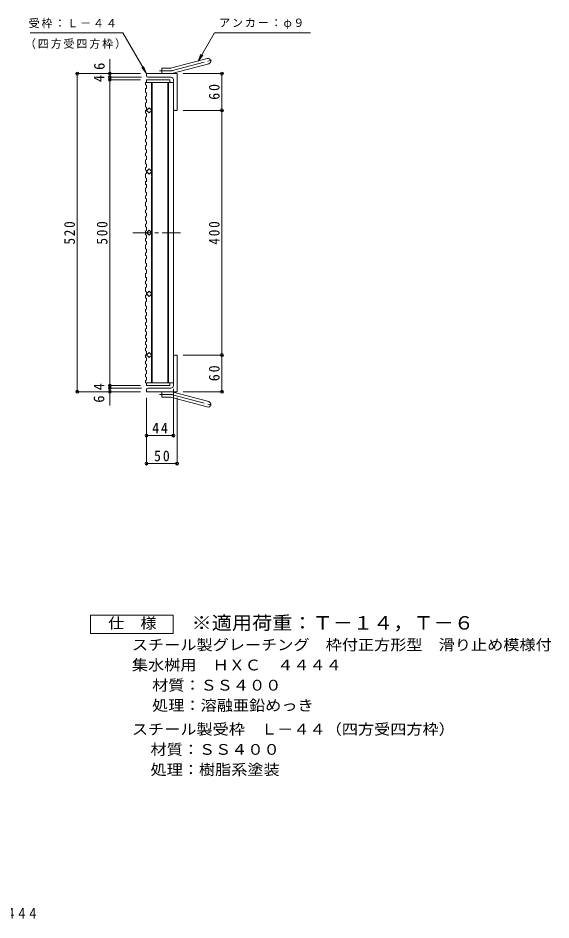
# Model space of a CAD drawing. Units: millimetres at full size, sheet at 1:6; some dimension numbers follow another scale. Extents: x -721 to 1022, y -820 to 779.
# Drawn here: x 150 to 1022, y -820 to 655 of the extents above; entities that cross this region are included whole.
import ezdxf
from ezdxf.enums import TextEntityAlignment as Align

# ---------------------------------------------------------------- set-up
doc = ezdxf.new("R2010")
doc.units = ezdxf.units.MM
doc.header["$LTSCALE"] = 6
doc.header["$PDMODE"] = 32
doc.header["$PDSIZE"] = 4.8
doc.linetypes.add('CHAIN1', pattern=[8, 5, -1, 1, -1])
doc.linetypes.add('CHAIN2', pattern=[12, 9, -1, 1, -1])
for name, color, linetype, lineweight in [('B-1_ピット', 2, 'Continuous', 9), ('B-2_蓋', 3, 'Continuous', 9), ('B-4_寸法', 7, 'Continuous', 9), ('B-5_仕様文', 7, 'Continuous', 9), ('F-0_F-0ﾚｲﾔ', 2, 'Continuous', 9)]:
    doc.layers.add(name, color=color, linetype=linetype, lineweight=lineweight)
doc.layers.add('F-5_F-5ﾚｲﾔ', color=2, linetype='Continuous')
doc.styles.add('ＭＳ ゴシック', font='')
doc.styles.get('ＭＳ ゴシック').set_extended_font_data('MS Gothic')

msp = doc.modelspace()

# ---------------------------------------------------------------- linework, layer by layer
at = {"layer": 'B-1_ピット'}
for p, q in [((401.657, 573.277), (459.848, 588.87)), ((403.987, 564.584), (462.177, 580.176)), ((360.513, 560.471), (360.513, 563.971)), ((410.513, 563.971), (360.513, 563.971)), ((385.513, 563.971), (385.513, 572.971)), ((399.328, 572.971), (385.513, 572.971)), ((410.513, 563.971), (410.513, 503.971)), ((400.513, 557.971), (363.013, 557.971)), ((404.513, 553.971), (404.513, 506.471)), ((407.013, 503.971), (410.513, 503.971)), ((407.013, 103.971), (410.513, 103.971)), ((410.513, 103.971), (410.513, 43.971)), ((404.513, 53.971), (404.513, 101.471)), ((360.513, 47.471), (360.513, 43.971)), ((400.513, 49.971), (363.013, 49.971)), ((410.513, 43.971), (360.513, 43.971)), ((385.513, 43.971), (385.513, 34.971)), ((399.328, 34.971), (385.513, 34.971)), ((401.657, 34.664), (459.848, 19.072)), ((403.987, 43.358), (462.177, 27.766))]:
    msp.add_line(p, q, dxfattribs=at)
at = {"layer": 'B-1_ピット', "linetype": 'CHAIN2'}
for p, q in [((402.822, 568.931), (467.989, 586.392)), ((399.328, 568.471), (381.708, 568.471)), ((399.328, 39.471), (381.708, 39.471)), ((402.822, 39.011), (467.989, 21.55))]:
    msp.add_line(p, q, dxfattribs=at)
at = {"layer": 'B-1_ピット'}
for centre, radius, start, end in [((461.013, 584.523), 4.5, 285.00014, 104.99991), ((363.013, 560.471), 2.5, 180, 270), ((399.328, 581.971), 9, 270, 285.00002), ((399.328, 581.971), 18, 270, 285), ((400.513, 553.971), 4, 0, 90), ((407.013, 506.471), 2.5, 180, 270), ((407.013, 101.471), 2.5, 90, 180), ((363.013, 47.471), 2.5, 90, 180), ((400.513, 53.971), 4, 270, 0), ((399.328, 25.971), 18, 75, 90), ((399.328, 25.971), 9, 74.99998, 90), ((461.013, 23.419), 4.5, 255.00009, 74.99986)]:
    msp.add_arc(centre, radius, start, end, dxfattribs=at)
at = {"layer": 'B-1_ピット', "linetype": 'CHAIN2'}
for centre, start, end in [((399.328, 581.971), 270, 284.99995), ((399.328, 25.971), 75.00005, 90)]:
    msp.add_arc(centre, 13.5, start, end, dxfattribs=at)
at = {"layer": 'B-2_蓋'}
for p, q in [((359.012, 549.471), (359.012, 545.567)), ((359.012, 549.471), (404.513, 549.471)), ((360.513, 553.971), (398.513, 553.971)), ((360.513, 553.971), (360.513, 549.471)), ((368.513, 549.471), (368.513, 504.456)), ((369.513, 549.471), (369.513, 58.471)), ((395.513, 549.471), (395.513, 58.471)), ((396.513, 549.471), (396.513, 58.471)), ((398.513, 553.971), (398.513, 549.471)), ((404.513, 549.471), (404.513, 58.471)), ((359.012, 539.431), (360.513, 539.942)), ((360.513, 532.372), (360.513, 527.259)), ((359.012, 526.748), (360.513, 527.259)), ((359.012, 516.204), (360.513, 516.716)), ((359.012, 503.521), (360.513, 504.033)), ((360.513, 509.146), (360.513, 504.033)), ((368.513, 503.486), (368.513, 396.956)), ((359.012, 492.978), (360.513, 493.489)), ((359.012, 480.295), (360.513, 480.806)), ((360.513, 485.92), (360.513, 480.806)), ((360.513, 475.376), (360.513, 470.263)), ((359.012, 469.752), (360.513, 470.263)), ((359.012, 457.069), (360.513, 457.58)), ((360.513, 462.693), (360.513, 457.58)), ((359.012, 446.525), (360.513, 447.037)), ((360.513, 452.15), (360.513, 447.037)), ((359.012, 433.842), (360.513, 434.354)), ((360.513, 439.467), (360.513, 434.354)), ((360.513, 428.924), (360.513, 423.81)), ((359.012, 423.299), (360.513, 423.81)), ((360.513, 416.24), (360.513, 411.127)), ((359.012, 410.616), (360.513, 411.127)), ((359.012, 400.073), (360.513, 400.584)), ((360.513, 405.697), (360.513, 400.584)), ((359.012, 387.389), (360.513, 387.901)), ((360.513, 393.014), (360.513, 387.901)), ((368.513, 395.985), (368.513, 304.456)), ((359.012, 376.846), (360.513, 377.358)), ((360.513, 382.471), (360.513, 377.358)), ((360.513, 369.787), (360.513, 364.674)), ((359.012, 364.163), (360.513, 364.674)), ((359.012, 353.62), (360.513, 354.131)), ((360.513, 359.244), (360.513, 354.131)), ((359.012, 340.936), (360.513, 341.448)), ((360.513, 346.561), (360.513, 341.448)), ((359.012, 330.393), (360.513, 330.905)), ((360.513, 336.018), (360.513, 330.905)), ((359.012, 317.71), (360.513, 318.221)), ((360.513, 323.335), (360.513, 318.221)), ((360.513, 312.791), (360.513, 307.678)), ((359.012, 307.167), (360.513, 307.678)), ((359.012, 294.484), (360.513, 294.995)), ((360.513, 300.108), (360.513, 294.995)), ((368.513, 204.456), (368.513, 303.486)), ((359.012, 283.94), (360.513, 284.452)), ((360.513, 289.565), (360.513, 284.452)), ((359.012, 271.257), (360.513, 271.769)), ((360.513, 266.339), (360.513, 261.225)), ((359.012, 260.714), (360.513, 261.225)), ((360.513, 253.655), (360.513, 248.542)), ((359.012, 248.031), (360.513, 248.542)), ((359.012, 237.488), (360.513, 237.999)), ((360.513, 243.112), (360.513, 237.999)), ((359.012, 224.804), (360.513, 225.316)), ((359.012, 214.261), (360.513, 214.773)), ((360.513, 219.886), (360.513, 214.773)), ((360.513, 207.202), (360.513, 202.089)), ((359.012, 201.578), (360.513, 202.089)), ((360.513, 196.659), (360.513, 191.546)), ((368.513, 104.456), (368.513, 203.485)), ((359.012, 191.035), (360.513, 191.546)), ((359.012, 178.351), (360.513, 178.863)), ((359.012, 167.808), (360.513, 168.32)), ((360.513, 173.433), (360.513, 168.32)), ((359.012, 157.265), (360.513, 157.776)), ((359.012, 146.722), (360.513, 147.233)), ((359.012, 136.178), (360.513, 136.69)), ((359.012, 125.635), (360.513, 126.146)), ((359.012, 115.092), (360.513, 115.603)), ((359.012, 104.548), (360.513, 105.06)), ((368.513, 58.471), (368.513, 103.485)), ((359.012, 94.005), (360.513, 94.516)), ((359.012, 83.462), (360.513, 83.973)), ((359.012, 72.918), (360.513, 73.43)), ((359.012, 62.375), (360.513, 62.887)), ((359.012, 62.375), (359.012, 58.471)), ((359.012, 58.471), (404.513, 58.471)), ((360.513, 58.471), (360.513, 53.971)), ((360.513, 53.971), (398.513, 53.971)), ((398.513, 53.971), (398.513, 58.471))]:
    msp.add_line(p, q, dxfattribs=at)
at = {"layer": 'B-2_蓋', "linetype": 'CHAIN1'}
msp.add_line((337.949, 303.971), (418.667, 303.971), dxfattribs=at)
at = {"layer": 'B-2_蓋'}
for points in [[(359.012, 545.567), (360.513, 545.055), (360.513, 539.942)], [(359.012, 539.431), (359.012, 532.884), (360.513, 532.372)], [(359.012, 526.748), (359.012, 522.34), (360.513, 521.829), (360.513, 516.716)], [(359.012, 516.204), (359.012, 509.657), (360.513, 509.146)], [(359.012, 503.521), (359.012, 499.114), (360.513, 498.603), (360.513, 493.489)], [(359.012, 492.978), (359.012, 486.431), (360.513, 485.92)], [(359.012, 480.295), (359.012, 475.888), (360.513, 475.376)], [(359.012, 469.752), (359.012, 463.204), (360.513, 462.693)], [(359.012, 457.069), (359.012, 452.661), (360.513, 452.15)], [(359.012, 446.525), (359.012, 439.978), (360.513, 439.467)], [(359.012, 433.842), (359.012, 429.435), (360.513, 428.924)], [(359.012, 423.299), (359.012, 416.752), (360.513, 416.24)], [(359.012, 410.616), (359.012, 406.208), (360.513, 405.697)], [(359.012, 400.073), (359.012, 393.525), (360.513, 393.014)], [(359.012, 387.389), (359.012, 382.982), (360.513, 382.471)], [(359.012, 376.846), (359.012, 370.299), (360.513, 369.787)], [(359.012, 364.163), (359.012, 359.756), (360.513, 359.244)], [(359.012, 353.62), (359.012, 347.072), (360.513, 346.561)], [(359.012, 340.936), (359.012, 336.529), (360.513, 336.018)], [(359.012, 330.393), (359.012, 323.846), (360.513, 323.335)], [(359.012, 317.71), (359.012, 313.303), (360.513, 312.791)], [(359.012, 307.167), (359.012, 300.619), (360.513, 300.108)], [(359.012, 294.484), (359.012, 290.076), (360.513, 289.565)], [(359.012, 283.94), (359.012, 277.393), (360.513, 276.882), (360.513, 271.769)], [(359.012, 271.257), (359.012, 266.85), (360.513, 266.339)], [(359.012, 260.714), (359.012, 254.167), (360.513, 253.655)], [(359.012, 248.031), (359.012, 243.623), (360.513, 243.112)], [(359.012, 237.488), (359.012, 230.94), (360.513, 230.429), (360.513, 225.316)], [(359.012, 224.804), (359.012, 220.397), (360.513, 219.886)], [(359.012, 214.261), (359.012, 207.714), (360.513, 207.202)], [(359.012, 201.578), (359.012, 197.171), (360.513, 196.659)], [(359.012, 191.035), (359.012, 184.487), (360.513, 183.976), (360.513, 178.863)], [(359.012, 178.351), (359.012, 173.944), (360.513, 173.433)], [(359.012, 167.808), (359.012, 163.401), (360.513, 162.889), (360.513, 157.776)], [(359.012, 157.265), (359.012, 152.857), (360.513, 152.346), (360.513, 147.233)], [(359.012, 146.722), (359.012, 142.314), (360.513, 141.803), (360.513, 136.69)], [(359.012, 136.178), (359.012, 131.771), (360.513, 131.26), (360.513, 126.146)], [(359.012, 125.635), (359.012, 121.228), (360.513, 120.716), (360.513, 115.603)], [(359.012, 115.092), (359.012, 110.684), (360.513, 110.173), (360.513, 105.06)], [(359.012, 104.548), (359.012, 100.141), (360.513, 99.63), (360.513, 94.516)], [(359.012, 94.005), (359.012, 89.598), (360.513, 89.086), (360.513, 83.973)], [(359.012, 83.462), (359.012, 79.054), (360.513, 78.543), (360.513, 73.43)], [(359.012, 72.918), (359.012, 68.511), (360.513, 68), (360.513, 62.887)]]:
    msp.add_lwpolyline(points, dxfattribs=at)
for points in [[(368.998, 503.971), (364.755, 499.728), (360.513, 503.971), (364.755, 508.214)], [(368.998, 403.971), (364.755, 399.728), (360.513, 403.971), (364.755, 408.214)], [(368.998, 303.971), (364.755, 299.728), (360.513, 303.971), (364.755, 308.213)], [(368.998, 203.971), (364.755, 208.213), (360.513, 203.971), (364.755, 199.728)], [(368.998, 103.971), (364.755, 108.213), (360.513, 103.971), (364.755, 99.728)]]:
    msp.add_lwpolyline(points, close=True, dxfattribs=at)
at = {"layer": 'B-4_寸法'}
for p, q in [((300.513, 563.971), (300.513, 587.875)), ((245.711, 563.971), (350.513, 563.971)), ((247.211, 563.971), (247.211, 43.971)), ((300.513, 563.971), (300.513, 557.971)), ((485.334, 563.971), (420.513, 563.971)), ((483.834, 563.971), (483.834, 503.971)), ((299.013, 557.971), (352.513, 557.971)), ((299.013, 553.971), (350.513, 553.971)), ((300.513, 557.971), (300.513, 553.971)), ((300.513, 553.971), (300.513, 53.971)), ((485.334, 503.971), (420.513, 503.971)), ((483.834, 503.971), (483.834, 103.971)), ((485.334, 103.971), (420.513, 103.971)), ((483.834, 103.971), (483.834, 43.971)), ((299.013, 53.971), (350.513, 53.971)), ((299.013, 49.971), (352.513, 49.971)), ((300.513, 53.971), (300.513, 49.971)), ((300.513, 49.971), (300.513, 43.971)), ((404.513, -29.272), (404.513, 48.471)), ((245.711, 43.971), (350.513, 43.971)), ((300.513, 43.971), (300.513, 21.552)), ((360.513, -75.034), (360.513, 33.971)), ((410.513, -75.034), (410.513, 33.971)), ((485.334, 43.971), (420.513, 43.971)), ((360.513, -27.772), (404.513, -27.772)), ((360.513, -73.534), (410.513, -73.534))]:
    msp.add_line(p, q, dxfattribs=at)
for p in [(247.211, 563.971), (300.513, 563.971), (300.513, 557.971), (483.834, 563.971), (300.513, 553.971), (483.834, 503.971), (483.834, 103.971), (247.211, 43.971), (300.513, 53.971), (300.513, 49.971), (300.513, 43.971), (483.834, 43.971), (360.513, -27.772), (404.513, -27.772), (360.513, -73.534), (410.513, -73.534)]:
    msp.add_point(p, dxfattribs=at)
at = {"layer": 'B-5_仕様文'}
for p, q in [((170.08, 630.645), (322.018, 630.645)), ((360.513, 563.971), (322.018, 630.645)), ((444.801, 584.494), (449.584, 596.043)), ((444.801, 584.494), (452.41, 594.411)), ((360.513, 563.971), (355.729, 575.519)), ((360.513, 563.971), (352.903, 573.888))]:
    msp.add_line(p, q, dxfattribs=at)
msp.add_lwpolyline([(444.801, 584.494), (471.446, 630.645), (628.572, 630.645)], dxfattribs=at)
at = {"layer": 'F-0_F-0ﾚｲﾔ'}
msp.add_lwpolyline([(269.147, -351.517), (269.147, -321.517), (404.146, -321.517), (404.146, -351.517)], close=True, dxfattribs=at)

# ---------------------------------------------------------------- texts
at = {"layer": 'B-4_寸法', "color": 2, "style": 'ＭＳ ゴシック'}
for s, p in [('6', (297.32, 569.971)), ('4', (296.913, 549.971)), ('4', (296.913, 45.971)), ('6', (296.699, 25.971))]:
    msp.add_text(s, height=17.6, rotation=90, dxfattribs=at).set_placement(p, align=Align.BOTTOM_LEFT)
at = {"layer": 'B-4_寸法', "color": 2, "char_height": 17.6, "attachment_point": 7, "rotation": 90, "style": 'ＭＳ ゴシック'}
for s, insert in [('\\T1.27;\\W0.95;60', (480.234, 521.221)), ('\\T1.27;\\W0.9;520', (243.611, 284.471)), ('\\T1.27;\\W0.9;500', (296.913, 284.471)), ('\\T1.27;\\W0.9;400', (480.234, 284.471)), ('\\T1.27;\\W0.95;60', (480.234, 61.221))]:
    msp.add_mtext(s, dxfattribs=dict(at, insert=insert))
at = {"layer": 'B-4_寸法', "color": 2, "char_height": 17.6, "attachment_point": 7, "style": 'ＭＳ ゴシック'}
for s, insert in [('\\T1.27;\\W0.95;44', (369.763, -24.172)), ('\\T1.27;\\W0.95;50', (372.763, -69.934))]:
    msp.add_mtext(s, dxfattribs=dict(at, insert=insert))
at = {"layer": 'B-5_仕様文', "char_height": 13.2, "attachment_point": 7, "style": 'ＭＳ ゴシック'}
for s, insert in [('\\T1.17;受枠：Ｌ－４４', (167.691, 638.221)), ('\\T1.17;アンカー：φ９', (479.281, 636.78)), ('\\T1.17;（四方受四方枠）', (161.586, 604.399))]:
    msp.add_mtext(s, dxfattribs=dict(at, insert=insert))
at = {"layer": 'F-0_F-0ﾚｲﾔ', "style": 'ＭＳ ゴシック', "width": 1.1}
for s, p in [('仕\u3000様', (297.647, -348.517)), ('スチール製グレーチング\u3000枠付正方形型\u3000滑り止め模様付', (336.647, -383.869)), ('集水桝用\u3000ＨＸＣ\u3000４４４４', (336.647, -416.87)), ('材質：ＳＳ４００', (369.774, -449.868)), ('処理：溶融亜鉛めっき', (369.774, -482.869)), ('スチール製受枠\u3000Ｌ－４４（四方受四方枠）', (336.647, -521.869)), ('材質：ＳＳ４００', (367.074, -554.869)), ('処理：樹脂系塗装', (367.074, -587.869))]:
    msp.add_text(s, height=17.6, dxfattribs=at).set_placement(p, align=Align.BOTTOM_LEFT)
at = {"layer": 'F-5_F-5ﾚｲﾔ', "color": 3, "style": 'ＭＳ ゴシック', "width": 1.1}
msp.add_text('※適用荷重：Ｔ－１４，Ｔ－６', height=21.99, dxfattribs=at).set_placement((434.146, -351.517), align=Align.BOTTOM_LEFT)
at = {"layer": 'F-5_F-5ﾚｲﾔ', "style": 'ＭＳ ゴシック', "width": 0.75}
msp.add_text('スチール製グレーチング\u3000枠付正方形型\u3000滑り止め模様付\u3000集水桝用\u3000ＨＸＣ\u3000４４４４', height=17.6, dxfattribs=at).set_placement((-536.7, -822.782), align=Align.BOTTOM_LEFT)

doc.saveas('drawing.dxf')
